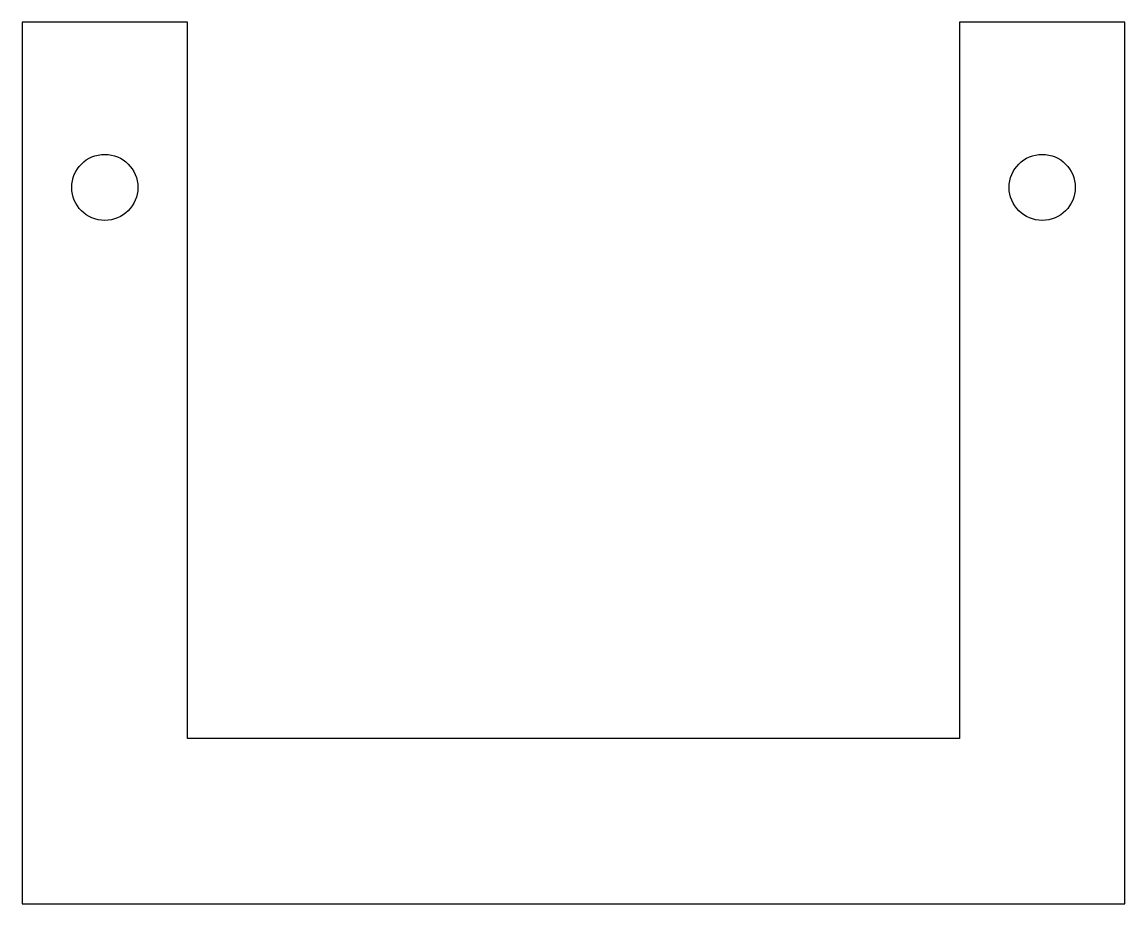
# Model space of a CAD drawing. Header units: millimetres. Extents: x 0 to 100, y 0 to 80.
import ezdxf

# ---------------------------------------------------------------- set-up
doc = ezdxf.new("R2010")
doc.units = ezdxf.units.MM

msp = doc.modelspace()

# ---------------------------------------------------------------- linework, layer by layer
msp.add_lwpolyline([(0, 0), (100, 0), (100, 80), (85, 80), (85, 15), (15, 15), (15, 80), (0, 80)], close=True)
for centre in [(7.5, 65), (92.5, 65)]:
    msp.add_circle(centre, 3)

doc.saveas('drawing.dxf')
